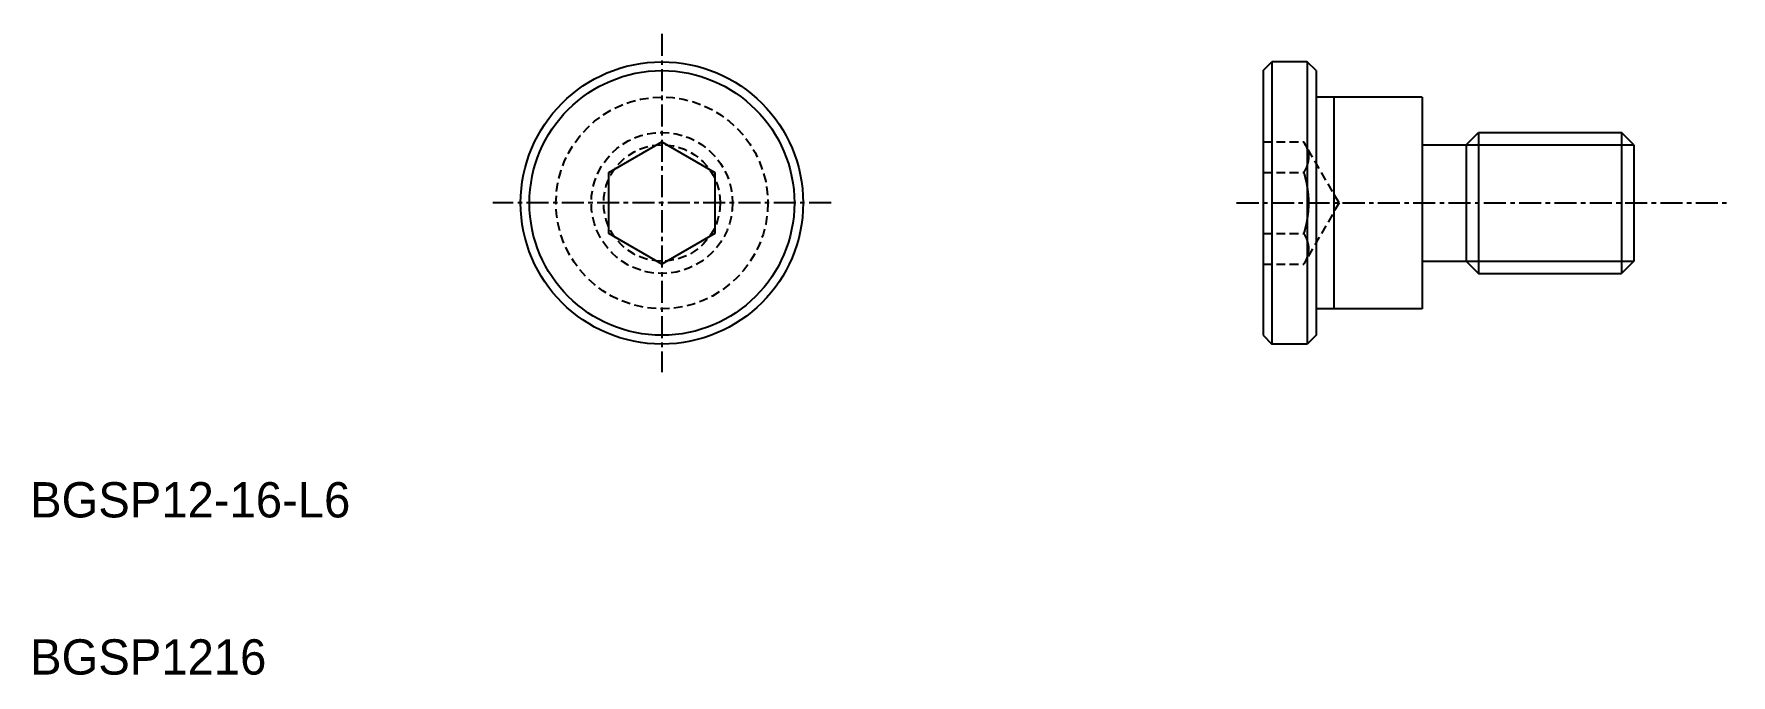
# Model space of a CAD drawing. Extents: x 141 to 237.1, y 139.7 to 176.1.
import ezdxf

# ---------------------------------------------------------------- set-up
doc = ezdxf.new("R2010")
doc.units = 0
doc.linetypes.add('CENTER', pattern=[2, 1.25, -0.25, 0.25, -0.25])
doc.linetypes.add('DASHED', pattern=[0.75, 0.5, -0.25])
doc.layers.get('0').update_dxf_attribs({"linetype": 'CONTINUOUS'})
doc.layers.add('CENTER', color=1, linetype='CENTER')

msp = doc.modelspace()

# ---------------------------------------------------------------- linework, layer by layer
at = {"color": 7, "linetype": 'CONTINUOUS'}
for p, q in [((210.569, 173.998), (211.069, 174.498)), ((210.569, 173.998), (210.569, 158.998)), ((213.069, 174.498), (211.069, 174.498)), ((211.069, 174.498), (211.069, 158.498)), ((213.569, 173.998), (213.069, 174.498)), ((213.069, 174.498), (213.069, 158.498)), ((213.569, 173.998), (213.569, 158.998)), ((219.569, 172.498), (213.569, 172.498)), ((214.569, 172.498), (214.569, 160.498)), ((219.569, 172.498), (219.569, 160.498)), ((222.769, 170.498), (230.869, 170.498)), ((222.769, 170.498), (222.769, 162.498)), ((230.869, 170.498), (230.869, 162.498)), ((173.52, 168.23), (176.52, 169.962)), ((176.52, 169.962), (179.52, 168.23)), ((219.569, 169.798), (222.069, 169.798)), ((222.069, 169.798), (222.069, 163.198)), ((231.569, 169.798), (231.569, 163.198)), ((173.52, 164.766), (173.52, 168.23)), ((179.52, 168.23), (179.52, 164.766)), ((176.52, 163.034), (173.52, 164.766)), ((179.52, 164.766), (176.52, 163.034)), ((219.569, 163.198), (222.069, 163.198)), ((222.769, 162.498), (230.869, 162.498)), ((219.569, 160.498), (213.569, 160.498)), ((210.569, 158.998), (211.069, 158.498)), ((213.569, 158.998), (213.069, 158.498)), ((213.069, 158.498), (211.069, 158.498))]:
    msp.add_line(p, q, dxfattribs=at)
for p, q in [((222.069, 169.798), (222.769, 170.498)), ((231.569, 169.798), (230.869, 170.498)), ((222.069, 163.198), (222.769, 162.498)), ((231.569, 163.198), (230.869, 162.498))]:
    msp.add_line(p, q)
at = {"color": 3, "linetype": 'DASHED'}
for p, q in [((210.569, 169.962), (212.869, 169.962)), ((214.869, 166.498), (212.869, 169.962)), ((210.569, 168.23), (212.869, 168.23)), ((214.869, 166.498), (212.869, 163.034)), ((210.569, 164.766), (212.869, 164.766)), ((210.569, 163.034), (212.869, 163.034))]:
    msp.add_line(p, q, dxfattribs=at)
at = {"color": 3, "linetype": 'CONTINUOUS'}
for p, q in [((222.069, 169.798), (231.569, 169.798)), ((222.069, 163.198), (231.569, 163.198))]:
    msp.add_line(p, q, dxfattribs=at)
at = {"color": 3, "linetype": 'DASHED'}
for points in [[(212.869, 169.962, 0), (212.881, 169.941, 0), (212.892, 169.92, 0), (212.904, 169.9, 0), (212.915, 169.879, 0), (212.925, 169.859, 0), (212.936, 169.839, 0), (212.946, 169.819, 0), (212.956, 169.799, 0), (212.965, 169.78, 0), (212.974, 169.76, 0), (212.983, 169.741, 0), (212.992, 169.722, 0), (213, 169.703, 0), (213.008, 169.684, 0), (213.016, 169.665, 0), (213.024, 169.647, 0), (213.031, 169.628, 0), (213.038, 169.61, 0), (213.045, 169.591, 0), (213.051, 169.573, 0), (213.057, 169.555, 0), (213.063, 169.537, 0), (213.069, 169.519, 0), (213.075, 169.501, 0), (213.08, 169.483, 0), (213.085, 169.465, 0), (213.09, 169.448, 0), (213.094, 169.43, 0), (213.098, 169.413, 0), (213.103, 169.395, 0), (213.106, 169.378, 0), (213.11, 169.36, 0), (213.113, 169.343, 0), (213.116, 169.326, 0), (213.119, 169.309, 0), (213.122, 169.291, 0), (213.124, 169.274, 0), (213.127, 169.257, 0), (213.129, 169.24, 0), (213.13, 169.223, 0), (213.132, 169.206, 0), (213.133, 169.189, 0), (213.134, 169.172, 0), (213.135, 169.155, 0), (213.136, 169.138, 0), (213.136, 169.121, 0), (213.137, 169.105, 0), (213.137, 169.088, 0), (213.136, 169.071, 0), (213.136, 169.054, 0), (213.135, 169.037, 0), (213.134, 169.02, 0), (213.133, 169.003, 0), (213.132, 168.986, 0), (213.13, 168.969, 0), (213.129, 168.952, 0), (213.127, 168.935, 0), (213.124, 168.918, 0), (213.122, 168.901, 0), (213.119, 168.883, 0), (213.116, 168.866, 0), (213.113, 168.849, 0), (213.11, 168.832, 0), (213.106, 168.814, 0), (213.103, 168.797, 0), (213.098, 168.78, 0), (213.094, 168.762, 0), (213.09, 168.744, 0), (213.085, 168.727, 0), (213.08, 168.709, 0), (213.075, 168.691, 0), (213.069, 168.673, 0), (213.063, 168.655, 0), (213.057, 168.637, 0), (213.051, 168.619, 0), (213.045, 168.601, 0), (213.038, 168.583, 0), (213.031, 168.564, 0), (213.024, 168.546, 0), (213.016, 168.527, 0), (213.008, 168.508, 0), (213, 168.489, 0), (212.992, 168.47, 0), (212.983, 168.451, 0), (212.974, 168.432, 0), (212.965, 168.412, 0), (212.956, 168.393, 0), (212.946, 168.373, 0), (212.936, 168.353, 0), (212.925, 168.333, 0), (212.915, 168.313, 0), (212.904, 168.292, 0), (212.892, 168.272, 0), (212.881, 168.251, 0), (212.869, 168.23, 0)], [(212.869, 168.23, 0), (212.881, 168.188, 0), (212.892, 168.147, 0), (212.904, 168.105, 0), (212.915, 168.065, 0), (212.925, 168.024, 0), (212.936, 167.984, 0), (212.946, 167.944, 0), (212.956, 167.905, 0), (212.965, 167.866, 0), (212.974, 167.827, 0), (212.983, 167.788, 0), (212.992, 167.75, 0), (213, 167.712, 0), (213.008, 167.674, 0), (213.016, 167.636, 0), (213.024, 167.599, 0), (213.031, 167.562, 0), (213.038, 167.525, 0), (213.045, 167.488, 0), (213.051, 167.452, 0), (213.057, 167.415, 0), (213.063, 167.379, 0), (213.069, 167.343, 0), (213.075, 167.308, 0), (213.08, 167.272, 0), (213.085, 167.237, 0), (213.09, 167.201, 0), (213.094, 167.166, 0), (213.098, 167.131, 0), (213.103, 167.096, 0), (213.106, 167.061, 0), (213.11, 167.027, 0), (213.113, 166.992, 0), (213.116, 166.958, 0), (213.119, 166.923, 0), (213.122, 166.889, 0), (213.124, 166.855, 0), (213.127, 166.82, 0), (213.129, 166.786, 0), (213.13, 166.752, 0), (213.132, 166.718, 0), (213.133, 166.684, 0), (213.134, 166.65, 0), (213.135, 166.616, 0), (213.136, 166.583, 0), (213.136, 166.549, 0), (213.137, 166.515, 0), (213.137, 166.481, 0), (213.136, 166.447, 0), (213.136, 166.413, 0), (213.135, 166.379, 0), (213.134, 166.346, 0), (213.133, 166.312, 0), (213.132, 166.278, 0), (213.13, 166.244, 0), (213.129, 166.21, 0), (213.127, 166.176, 0), (213.124, 166.141, 0), (213.122, 166.107, 0), (213.119, 166.073, 0), (213.116, 166.038, 0), (213.113, 166.004, 0), (213.11, 165.969, 0), (213.106, 165.935, 0), (213.103, 165.9, 0), (213.098, 165.865, 0), (213.094, 165.83, 0), (213.09, 165.795, 0), (213.085, 165.759, 0), (213.08, 165.724, 0), (213.075, 165.688, 0), (213.069, 165.653, 0), (213.063, 165.617, 0), (213.057, 165.581, 0), (213.051, 165.544, 0), (213.045, 165.508, 0), (213.038, 165.471, 0), (213.031, 165.434, 0), (213.024, 165.397, 0), (213.016, 165.36, 0), (213.008, 165.322, 0), (213, 165.284, 0), (212.992, 165.246, 0), (212.983, 165.208, 0), (212.974, 165.169, 0), (212.965, 165.13, 0), (212.956, 165.091, 0), (212.946, 165.052, 0), (212.936, 165.012, 0), (212.925, 164.972, 0), (212.915, 164.931, 0), (212.904, 164.891, 0), (212.892, 164.849, 0), (212.881, 164.808, 0), (212.869, 164.766, 0)], [(212.869, 164.766, 0), (212.881, 164.745, 0), (212.892, 164.724, 0), (212.904, 164.704, 0), (212.915, 164.683, 0), (212.925, 164.663, 0), (212.936, 164.643, 0), (212.946, 164.623, 0), (212.956, 164.603, 0), (212.965, 164.584, 0), (212.974, 164.564, 0), (212.983, 164.545, 0), (212.992, 164.526, 0), (213, 164.507, 0), (213.008, 164.488, 0), (213.016, 164.469, 0), (213.024, 164.45, 0), (213.031, 164.432, 0), (213.038, 164.413, 0), (213.045, 164.395, 0), (213.051, 164.377, 0), (213.057, 164.359, 0), (213.063, 164.341, 0), (213.069, 164.323, 0), (213.075, 164.305, 0), (213.08, 164.287, 0), (213.085, 164.269, 0), (213.09, 164.252, 0), (213.094, 164.234, 0), (213.098, 164.216, 0), (213.103, 164.199, 0), (213.106, 164.182, 0), (213.11, 164.164, 0), (213.113, 164.147, 0), (213.116, 164.13, 0), (213.119, 164.112, 0), (213.122, 164.095, 0), (213.124, 164.078, 0), (213.127, 164.061, 0), (213.129, 164.044, 0), (213.13, 164.027, 0), (213.132, 164.01, 0), (213.133, 163.993, 0), (213.134, 163.976, 0), (213.135, 163.959, 0), (213.136, 163.942, 0), (213.136, 163.925, 0), (213.137, 163.908, 0), (213.137, 163.891, 0), (213.136, 163.875, 0), (213.136, 163.858, 0), (213.135, 163.841, 0), (213.134, 163.824, 0), (213.133, 163.807, 0), (213.132, 163.79, 0), (213.13, 163.773, 0), (213.129, 163.756, 0), (213.127, 163.739, 0), (213.124, 163.722, 0), (213.122, 163.704, 0), (213.119, 163.687, 0), (213.116, 163.67, 0), (213.113, 163.653, 0), (213.11, 163.636, 0), (213.106, 163.618, 0), (213.103, 163.601, 0), (213.098, 163.583, 0), (213.094, 163.566, 0), (213.09, 163.548, 0), (213.085, 163.531, 0), (213.08, 163.513, 0), (213.075, 163.495, 0), (213.069, 163.477, 0), (213.063, 163.459, 0), (213.057, 163.441, 0), (213.051, 163.423, 0), (213.045, 163.405, 0), (213.038, 163.386, 0), (213.031, 163.368, 0), (213.024, 163.349, 0), (213.016, 163.331, 0), (213.008, 163.312, 0), (213, 163.293, 0), (212.992, 163.274, 0), (212.983, 163.255, 0), (212.974, 163.236, 0), (212.965, 163.216, 0), (212.956, 163.197, 0), (212.946, 163.177, 0), (212.936, 163.157, 0), (212.925, 163.137, 0), (212.915, 163.117, 0), (212.904, 163.096, 0), (212.892, 163.076, 0), (212.881, 163.055, 0), (212.869, 163.034, 0)]]:
    msp.add_polyline3d(points, dxfattribs=at)
at = {"color": 7, "linetype": 'CONTINUOUS'}
for radius in [8, 7.5]:
    msp.add_circle((176.52, 166.498), radius, dxfattribs=at)
at = {"color": 3, "linetype": 'DASHED'}
for radius in [6, 4, 3.3]:
    msp.add_circle((176.52, 166.498), radius, dxfattribs=at)
at = {"layer": 'CENTER', "color": 1, "linetype": 'CENTER'}
for p, q in [((176.52, 176.08), (176.52, 156.916)), ((186.102, 166.498), (166.938, 166.498)), ((209.069, 166.498), (237.069, 166.498))]:
    msp.add_line(p, q, dxfattribs=at)

# ---------------------------------------------------------------- texts
at = {"color": 7, "linetype": 'CONTINUOUS'}
for s, p in [('BGSP12-16-L6', (140.736, 148.672)), ('BGSP1216', (140.736, 139.764))]:
    msp.add_text(s, height=2, dxfattribs=at).set_placement(p)

doc.saveas('drawing.dxf')
